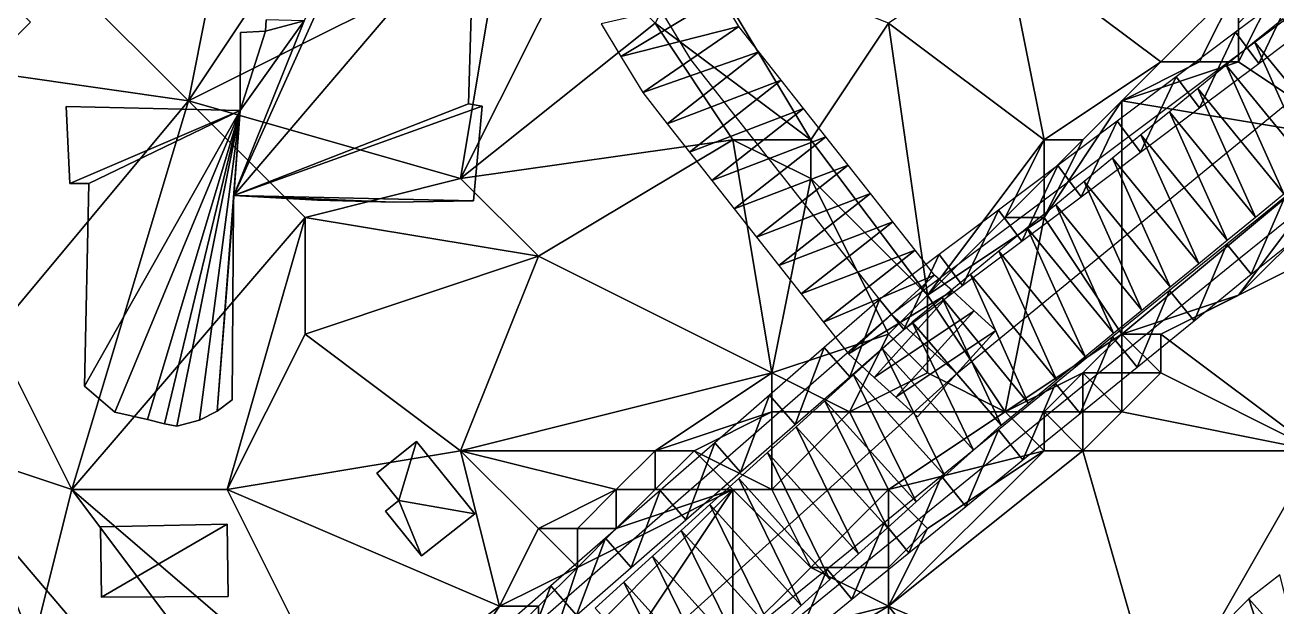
# Model space of a CAD drawing. Header units: metres. Extents: x -1103 to 901, y -902 to 905.
# Drawn here: x -6.4 to 58, y 412 to 441.9 of the extents above; entities that cross this region are included whole.
import ezdxf

# ---------------------------------------------------------------- set-up
doc = ezdxf.new("R2010")
doc.units = ezdxf.units.M
for name, color, linetype in [('OSM_BUILDING_FOOTPRINTS', 7, 'CONTINUOUS'), ('OSM_BUILDING_ROOFS', 1, 'CONTINUOUS'), ('OSM_BUILDING_WALLS', 8, 'CONTINUOUS'), ('OSM_ROAD_AXES', 2, 'CONTINUOUS'), ('OSM_ROAD_SURFACE', 9, 'CONTINUOUS'), ('OSM_TERRAIN', 3, 'CONTINUOUS'), ('OSM_WATER_SURFACE', 5, 'CONTINUOUS'), ('OSM_WATERWAYS', 5, 'CONTINUOUS')]:
    doc.layers.add(name, color=color, linetype=linetype)

msp = doc.modelspace()

# ---------------------------------------------------------------- linework, layer by layer
at = {"layer": 'OSM_BUILDING_FOOTPRINTS'}
msp.add_polyline3d([(16.691, 447.635, 10.007), (16.404, 437.848, 10.007), (17.111, 437.726, 10.007), (16.658, 432.86, 10.007), (12.546, 432.794, 10.007), (8.633, 432.893, 10.007), (4.333, 433.136, 10.007), (4.322, 432.727, 10.007), (4.256, 422.619, 10.007), (3.482, 422.044, 10.007), (2.576, 421.569, 10.007), (1.404, 421.27, 10.007), (0.763, 421.381, 10.007), (-0.099, 421.613, 10.007), (-1.78, 421.989, 10.007), (-3.349, 423.316, 10.007), (-3.128, 433.745, 10.007), (-4.09, 433.745, 10.007), (-4.289, 437.704, 10.007), (4.654, 437.494, 10.007), (4.687, 441.519, 10.007), (5.958, 441.575, 10.007), (6.002, 442.172, 10.007)], dxfattribs=at)
for points in [[(-33.858, 432.794, 9.679), (-27.115, 438.467, 9.679), (2.133, 404.107, 9.679), (-4.598, 398.455, 9.679), (-33.858, 432.794, 9.679)], [(11.684, 418.848, 9.817), (13.729, 420.474, 9.817), (16.724, 416.758, 9.817), (13.994, 414.591, 9.817), (12.137, 416.891, 9.817), (12.822, 417.444, 9.817), (11.684, 418.848, 9.817)], [(-2.52, 416.084, 10.439), (4.001, 416.227, 10.439), (4.046, 412.5, 10.439), (-2.476, 412.467, 10.439), (-2.52, 416.084, 10.439)]]:
    msp.add_polyline3d(points, close=True, dxfattribs=at)
at = {"layer": 'OSM_BUILDING_ROOFS'}
for points in [[(4.333, 433.136, 24.807), (16.691, 447.635, 24.807), (12.623, 451.494, 24.807)], [(4.333, 433.136, 24.807), (12.623, 451.494, 24.807), (7.959, 442.105, 24.807)], [(4.333, 433.136, 24.807), (16.404, 437.848, 24.807), (16.691, 447.635, 24.807)], [(4.333, 433.136, 24.807), (7.959, 442.105, 24.807), (4.654, 437.494, 24.807)], [(7.959, 442.105, 24.807), (5.958, 441.575, 24.807), (4.654, 437.494, 24.807)], [(7.959, 442.105, 24.807), (6.002, 442.172, 24.807), (5.958, 441.575, 24.807)], [(5.958, 441.575, 24.807), (4.687, 441.519, 24.807), (4.654, 437.494, 24.807)], [(-27.115, 438.467, 19.679), (-33.858, 432.794, 19.679), (-4.598, 398.455, 19.679)], [(-27.115, 438.467, 19.679), (-4.598, 398.455, 19.679), (2.133, 404.107, 19.679)], [(4.333, 433.136, 24.807), (17.111, 437.726, 24.807), (16.404, 437.848, 24.807)], [(4.654, 437.494, 24.807), (-4.289, 437.704, 24.807), (-4.09, 433.745, 24.807)], [(4.654, 437.494, 24.807), (-4.09, 433.745, 24.807), (-3.128, 433.745, 24.807)], [(4.654, 437.494, 24.807), (-3.128, 433.745, 24.807), (-3.349, 423.316, 24.807)], [(4.654, 437.494, 24.807), (-3.349, 423.316, 24.807), (-1.78, 421.989, 24.807)], [(4.654, 437.494, 24.807), (-1.78, 421.989, 24.807), (-0.099, 421.613, 24.807)], [(4.654, 437.494, 24.807), (-0.099, 421.613, 24.807), (0.763, 421.381, 24.807)], [(4.654, 437.494, 24.807), (0.763, 421.381, 24.807), (1.404, 421.27, 24.807)], [(4.654, 437.494, 24.807), (1.404, 421.27, 24.807), (2.576, 421.569, 24.807)], [(4.654, 437.494, 24.807), (2.576, 421.569, 24.807), (3.482, 422.044, 24.807)], [(4.654, 437.494, 24.807), (3.482, 422.044, 24.807), (4.333, 433.136, 24.807)], [(4.333, 433.136, 24.807), (16.658, 432.86, 24.807), (17.111, 437.726, 24.807)], [(3.482, 422.044, 24.807), (4.322, 432.727, 24.807), (4.333, 433.136, 24.807)], [(3.482, 422.044, 24.807), (4.256, 422.619, 24.807), (4.322, 432.727, 24.807)], [(4.333, 433.136, 24.807), (8.633, 432.893, 24.807), (12.546, 432.794, 24.807)], [(4.333, 433.136, 24.807), (12.546, 432.794, 24.807), (16.658, 432.86, 24.807)], [(13.729, 420.474, 15.017), (11.684, 418.848, 15.017), (12.822, 417.444, 15.017)], [(12.822, 417.444, 15.017), (16.724, 416.758, 15.017), (13.729, 420.474, 15.017)], [(12.822, 417.444, 15.017), (12.137, 416.891, 15.017), (13.994, 414.591, 15.017)], [(12.822, 417.444, 15.017), (13.994, 414.591, 15.017), (16.724, 416.758, 15.017)], [(4.001, 416.227, 20.439), (-2.52, 416.084, 20.439), (-2.476, 412.467, 20.439)], [(4.001, 416.227, 20.439), (-2.476, 412.467, 20.439), (4.046, 412.5, 20.439)]]:
    msp.add_3dface(points, dxfattribs=at)
at = {"layer": 'OSM_BUILDING_WALLS'}
for points in [[(16.404, 437.848, 10.007), (16.691, 447.635, 10.007), (16.691, 447.635, 24.807)], [(16.404, 437.848, 10.007), (16.691, 447.635, 24.807), (16.404, 437.848, 24.807)], [(6.002, 442.172, 10.007), (5.958, 441.575, 10.007), (5.958, 441.575, 24.807)], [(6.002, 442.172, 10.007), (5.958, 441.575, 24.807), (6.002, 442.172, 24.807)], [(4.687, 441.519, 10.007), (4.654, 437.494, 10.007), (4.654, 437.494, 24.807)], [(4.687, 441.519, 10.007), (4.654, 437.494, 24.807), (4.687, 441.519, 24.807)], [(5.958, 441.575, 10.007), (4.687, 441.519, 10.007), (4.687, 441.519, 24.807)], [(5.958, 441.575, 10.007), (4.687, 441.519, 24.807), (5.958, 441.575, 24.807)], [(2.133, 404.107, 9.679), (-27.115, 438.467, 9.679), (-27.115, 438.467, 19.679)], [(2.133, 404.107, 9.679), (-27.115, 438.467, 19.679), (2.133, 404.107, 19.679)], [(17.111, 437.726, 10.007), (16.404, 437.848, 10.007), (16.404, 437.848, 24.807)], [(17.111, 437.726, 10.007), (16.404, 437.848, 24.807), (17.111, 437.726, 24.807)], [(4.654, 437.494, 10.007), (-4.289, 437.704, 10.007), (-4.289, 437.704, 24.807)], [(4.654, 437.494, 10.007), (-4.289, 437.704, 24.807), (4.654, 437.494, 24.807)], [(-4.289, 437.704, 10.007), (-4.09, 433.745, 10.007), (-4.09, 433.745, 24.807)], [(-4.289, 437.704, 10.007), (-4.09, 433.745, 24.807), (-4.289, 437.704, 24.807)], [(16.658, 432.86, 10.007), (17.111, 437.726, 10.007), (17.111, 437.726, 24.807)], [(16.658, 432.86, 10.007), (17.111, 437.726, 24.807), (16.658, 432.86, 24.807)], [(-4.09, 433.745, 10.007), (-3.128, 433.745, 10.007), (-3.128, 433.745, 24.807)], [(-4.09, 433.745, 10.007), (-3.128, 433.745, 24.807), (-4.09, 433.745, 24.807)], [(-3.128, 433.745, 10.007), (-3.349, 423.316, 10.007), (-3.349, 423.316, 24.807)], [(-3.128, 433.745, 10.007), (-3.349, 423.316, 24.807), (-3.128, 433.745, 24.807)], [(-33.858, 432.794, 9.679), (-4.598, 398.455, 9.679), (-4.598, 398.455, 19.679)], [(-33.858, 432.794, 9.679), (-4.598, 398.455, 19.679), (-33.858, 432.794, 19.679)], [(4.256, 422.619, 10.007), (4.322, 432.727, 10.007), (4.322, 432.727, 24.807)], [(4.256, 422.619, 10.007), (4.322, 432.727, 24.807), (4.256, 422.619, 24.807)], [(4.322, 432.727, 10.007), (4.333, 433.136, 10.007), (4.333, 433.136, 24.807)], [(4.322, 432.727, 10.007), (4.333, 433.136, 24.807), (4.322, 432.727, 24.807)], [(4.333, 433.136, 10.007), (8.633, 432.893, 10.007), (8.633, 432.893, 24.807)], [(4.333, 433.136, 10.007), (8.633, 432.893, 24.807), (4.333, 433.136, 24.807)], [(8.633, 432.893, 10.007), (12.546, 432.794, 10.007), (12.546, 432.794, 24.807)], [(8.633, 432.893, 10.007), (12.546, 432.794, 24.807), (8.633, 432.893, 24.807)], [(12.546, 432.794, 10.007), (16.658, 432.86, 10.007), (16.658, 432.86, 24.807)], [(12.546, 432.794, 10.007), (16.658, 432.86, 24.807), (12.546, 432.794, 24.807)], [(-3.349, 423.316, 10.007), (-1.78, 421.989, 10.007), (-1.78, 421.989, 24.807)], [(-3.349, 423.316, 10.007), (-1.78, 421.989, 24.807), (-3.349, 423.316, 24.807)], [(3.482, 422.044, 10.007), (4.256, 422.619, 10.007), (4.256, 422.619, 24.807)], [(3.482, 422.044, 10.007), (4.256, 422.619, 24.807), (3.482, 422.044, 24.807)], [(-1.78, 421.989, 10.007), (-0.099, 421.613, 10.007), (-0.099, 421.613, 24.807)], [(-1.78, 421.989, 10.007), (-0.099, 421.613, 24.807), (-1.78, 421.989, 24.807)], [(2.576, 421.569, 10.007), (3.482, 422.044, 10.007), (3.482, 422.044, 24.807)], [(2.576, 421.569, 10.007), (3.482, 422.044, 24.807), (2.576, 421.569, 24.807)], [(-0.099, 421.613, 10.007), (0.763, 421.381, 10.007), (0.763, 421.381, 24.807)], [(-0.099, 421.613, 10.007), (0.763, 421.381, 24.807), (-0.099, 421.613, 24.807)], [(0.763, 421.381, 10.007), (1.404, 421.27, 10.007), (1.404, 421.27, 24.807)], [(0.763, 421.381, 10.007), (1.404, 421.27, 24.807), (0.763, 421.381, 24.807)], [(1.404, 421.27, 10.007), (2.576, 421.569, 10.007), (2.576, 421.569, 24.807)], [(1.404, 421.27, 10.007), (2.576, 421.569, 24.807), (1.404, 421.27, 24.807)], [(13.729, 420.474, 9.817), (11.684, 418.848, 9.817), (11.684, 418.848, 15.017)], [(13.729, 420.474, 9.817), (11.684, 418.848, 15.017), (13.729, 420.474, 15.017)], [(16.724, 416.758, 9.817), (13.729, 420.474, 9.817), (13.729, 420.474, 15.017)], [(16.724, 416.758, 9.817), (13.729, 420.474, 15.017), (16.724, 416.758, 15.017)], [(11.684, 418.848, 9.817), (12.822, 417.444, 9.817), (12.822, 417.444, 15.017)], [(11.684, 418.848, 9.817), (12.822, 417.444, 15.017), (11.684, 418.848, 15.017)], [(12.822, 417.444, 9.817), (12.137, 416.891, 9.817), (12.137, 416.891, 15.017)], [(12.822, 417.444, 9.817), (12.137, 416.891, 15.017), (12.822, 417.444, 15.017)], [(12.137, 416.891, 9.817), (13.994, 414.591, 9.817), (13.994, 414.591, 15.017)], [(12.137, 416.891, 9.817), (13.994, 414.591, 15.017), (12.137, 416.891, 15.017)], [(13.994, 414.591, 9.817), (16.724, 416.758, 9.817), (16.724, 416.758, 15.017)], [(13.994, 414.591, 9.817), (16.724, 416.758, 15.017), (13.994, 414.591, 15.017)], [(4.001, 416.227, 10.439), (-2.52, 416.084, 10.439), (-2.52, 416.084, 20.439)], [(4.001, 416.227, 10.439), (-2.52, 416.084, 20.439), (4.001, 416.227, 20.439)], [(-2.52, 416.084, 10.439), (-2.476, 412.467, 10.439), (-2.476, 412.467, 20.439)], [(-2.52, 416.084, 10.439), (-2.476, 412.467, 20.439), (-2.52, 416.084, 20.439)], [(4.046, 412.5, 10.439), (4.001, 416.227, 10.439), (4.001, 416.227, 20.439)], [(4.046, 412.5, 10.439), (4.001, 416.227, 20.439), (4.046, 412.5, 20.439)], [(-2.476, 412.467, 10.439), (4.046, 412.5, 10.439), (4.046, 412.5, 20.439)], [(-2.476, 412.467, 10.439), (4.046, 412.5, 20.439), (-2.476, 412.467, 20.439)]]:
    msp.add_3dface(points, dxfattribs=at)
at = {"layer": 'OSM_ROAD_AXES'}
for points in [[(-77.255, 318.222, 13.765), (-17.587, 370.653, 14.891), (41.507, 423.969, 9.215), (64.886, 443.101, 7.999), (86.894, 462.421, 8.395), (179.625, 541.713, 13.917)], [(41.507, 423.969, 9.215), (38.158, 427.01, 8.948), (27.833, 440.126, 10.636), (24.761, 445.213, 11.312), (19.831, 450.986, 12.312), (10.49, 462.553, 14.701), (-4.046, 477.914, 16.96)]]:
    msp.add_polyline3d(points, dxfattribs=at)
at = {"layer": 'OSM_ROAD_SURFACE'}
for points in [[(-10.372, 446.276, 12.776), (-7.523, 440.636, 12.411), (-6.122, 442.042, 12.632)], [(29.377, 443.373, 11.129), (23.217, 441.966, 11.343), (24.241, 440.27, 11.147)], [(30.304, 441.827, 10.921), (29.377, 443.373, 11.129), (24.241, 440.27, 11.147)], [(30.304, 441.827, 10.921), (24.241, 440.27, 11.147), (25.363, 438.424, 10.918)], [(31.338, 440.524, 10.74), (30.304, 441.827, 10.921), (25.363, 438.424, 10.918)], [(61.258, 435.609, 8.565), (58.286, 442.222, 8.615), (56.825, 441.026, 8.629)], [(59.797, 434.413, 8.578), (56.825, 441.026, 8.629), (55.363, 439.83, 8.627)], [(59.797, 434.413, 8.578), (61.258, 435.609, 8.565), (56.825, 441.026, 8.629)], [(31.338, 440.524, 10.74), (25.363, 438.424, 10.918), (26.623, 436.813, 10.676)], [(32.485, 439.067, 10.51), (31.338, 440.524, 10.74), (26.623, 436.813, 10.676)], [(58.335, 433.217, 8.59), (55.363, 439.83, 8.627), (53.902, 438.635, 8.657)], [(58.335, 433.217, 8.59), (59.797, 434.413, 8.578), (55.363, 439.83, 8.627)], [(32.485, 439.067, 10.51), (26.623, 436.813, 10.676), (27.77, 435.356, 10.435)], [(33.632, 437.609, 10.281), (32.485, 439.067, 10.51), (27.77, 435.356, 10.435)], [(56.874, 432.022, 8.603), (53.902, 438.635, 8.657), (52.441, 437.439, 8.67)], [(56.874, 432.022, 8.603), (58.335, 433.217, 8.59), (53.902, 438.635, 8.657)], [(33.632, 437.609, 10.281), (27.77, 435.356, 10.435), (28.918, 433.898, 10.226)], [(34.779, 436.152, 10.058), (33.632, 437.609, 10.281), (28.918, 433.898, 10.226)], [(55.413, 430.826, 8.615), (52.441, 437.439, 8.67), (50.98, 436.243, 8.682)], [(55.413, 430.826, 8.615), (56.874, 432.022, 8.603), (52.441, 437.439, 8.67)], [(34.779, 436.152, 10.058), (28.918, 433.898, 10.226), (30.065, 432.441, 10.075)], [(35.926, 434.695, 9.85), (34.779, 436.152, 10.058), (30.065, 432.441, 10.075)], [(53.952, 429.63, 8.628), (50.98, 436.243, 8.682), (49.519, 435.047, 8.698)], [(53.952, 429.63, 8.628), (55.413, 430.826, 8.615), (50.98, 436.243, 8.682)], [(35.926, 434.695, 9.85), (30.065, 432.441, 10.075), (31.212, 430.984, 9.919)], [(37.074, 433.237, 9.641), (35.926, 434.695, 9.85), (31.212, 430.984, 9.919)], [(52.491, 428.434, 8.64), (49.519, 435.047, 8.698), (48.058, 433.852, 8.722)], [(52.491, 428.434, 8.64), (53.952, 429.63, 8.628), (49.519, 435.047, 8.698)], [(51.03, 427.239, 8.653), (48.058, 433.852, 8.722), (46.596, 432.656, 8.745)], [(51.03, 427.239, 8.653), (52.491, 428.434, 8.64), (48.058, 433.852, 8.722)], [(37.074, 433.237, 9.641), (31.212, 430.984, 9.919), (32.359, 429.526, 9.756)], [(38.221, 431.78, 9.433), (37.074, 433.237, 9.641), (32.359, 429.526, 9.756)], [(49.568, 426.043, 8.687), (46.596, 432.656, 8.745), (45.135, 431.46, 8.785)], [(49.568, 426.043, 8.687), (51.03, 427.239, 8.653), (46.596, 432.656, 8.745)], [(38.221, 431.78, 9.433), (32.359, 429.526, 9.756), (33.506, 428.069, 9.583)], [(39.368, 430.323, 9.225), (38.221, 431.78, 9.433), (33.506, 428.069, 9.583)], [(48.107, 424.847, 8.81), (45.135, 431.46, 8.785), (43.674, 430.264, 8.867)], [(48.107, 424.847, 8.81), (49.568, 426.043, 8.687), (45.135, 431.46, 8.785)], [(39.368, 430.323, 9.225), (33.506, 428.069, 9.583), (34.653, 426.612, 9.4)], [(40.37, 429.036, 9.071), (39.368, 430.323, 9.225), (34.653, 426.612, 9.4)], [(46.646, 423.651, 8.904), (43.674, 430.264, 8.867), (42.213, 429.069, 8.942)], [(46.646, 423.651, 8.904), (48.107, 424.847, 8.81), (43.674, 430.264, 8.867)], [(40.37, 429.036, 9.071), (34.653, 426.612, 9.4), (35.946, 424.983, 9.266)], [(41.291, 428.217, 8.993), (40.37, 429.036, 9.071), (35.946, 424.983, 9.266)], [(45.185, 422.456, 8.976), (42.213, 429.069, 8.942), (40.752, 427.873, 9.017)], [(45.185, 422.456, 8.976), (46.646, 423.651, 8.904), (42.213, 429.069, 8.942)], [(41.291, 428.217, 8.993), (35.946, 424.983, 9.266), (37.257, 423.775, 9.454)], [(42.407, 427.203, 9.002), (41.291, 428.217, 8.993), (37.257, 423.775, 9.454)], [(43.79, 421.316, 9.108), (40.752, 427.873, 9.017), (39.224, 426.622, 9.055)], [(43.79, 421.316, 9.108), (45.185, 422.456, 8.976), (40.752, 427.873, 9.017)], [(42.407, 427.203, 9.002), (37.257, 423.775, 9.454), (38.374, 422.761, 9.632)], [(43.524, 426.19, 9.011), (42.407, 427.203, 9.002), (38.374, 422.761, 9.632)], [(42.374, 420.037, 9.239), (39.224, 426.622, 9.055), (37.685, 425.234, 9.107)], [(43.524, 426.19, 9.011), (38.374, 422.761, 9.632), (39.49, 421.748, 9.559)], [(42.374, 420.037, 9.239), (43.79, 421.316, 9.108), (39.224, 426.622, 9.055)], [(40.897, 418.704, 9.376), (37.685, 425.234, 9.107), (36.208, 423.901, 9.465)], [(40.897, 418.704, 9.376), (42.374, 420.037, 9.239), (37.685, 425.234, 9.107)], [(39.42, 417.371, 9.507), (36.208, 423.901, 9.465), (34.73, 422.569, 9.809)], [(39.42, 417.371, 9.507), (40.897, 418.704, 9.376), (36.208, 423.901, 9.465)], [(37.942, 416.038, 9.681), (34.73, 422.569, 9.809), (33.253, 421.236, 9.81)], [(37.942, 416.038, 9.681), (39.42, 417.371, 9.507), (34.73, 422.569, 9.809)], [(36.465, 414.705, 9.938), (33.253, 421.236, 9.81), (31.776, 419.903, 10.035)], [(36.465, 414.705, 9.938), (37.942, 416.038, 9.681), (33.253, 421.236, 9.81)], [(34.988, 413.373, 10.384), (31.776, 419.903, 10.035), (30.298, 418.57, 10.324)], [(34.988, 413.373, 10.384), (36.465, 414.705, 9.938), (31.776, 419.903, 10.035)], [(33.51, 412.04, 10.631), (30.298, 418.57, 10.324), (28.821, 417.237, 10.448)], [(33.51, 412.04, 10.631), (34.988, 413.373, 10.384), (30.298, 418.57, 10.324)], [(32.033, 410.707, 10.877), (28.821, 417.237, 10.448), (27.344, 415.904, 10.656)], [(32.033, 410.707, 10.877), (33.51, 412.04, 10.631), (28.821, 417.237, 10.448)], [(30.556, 409.374, 11.027), (27.344, 415.904, 10.656), (25.866, 414.571, 10.864)], [(30.556, 409.374, 11.027), (32.033, 410.707, 10.877), (27.344, 415.904, 10.656)], [(29.078, 408.041, 11.151), (25.866, 414.571, 10.864), (24.389, 413.238, 11.071)], [(29.078, 408.041, 11.151), (30.556, 409.374, 11.027), (25.866, 414.571, 10.864)], [(58.123, 413.618, 8.894), (56.527, 412.392, 9.009), (59.184, 409.402, 9.168)], [(27.601, 406.708, 11.323), (24.389, 413.238, 11.071), (22.912, 411.906, 11.279)], [(27.601, 406.708, 11.323), (29.078, 408.041, 11.151), (24.389, 413.238, 11.071)], [(56.527, 412.392, 9.009), (55.057, 410.894, 9.142), (57.918, 408.098, 9.283)], [(56.527, 412.392, 9.009), (57.918, 408.098, 9.283), (59.184, 409.402, 9.168)]]:
    msp.add_3dface(points, dxfattribs=at)
at = {"layer": 'OSM_TERRAIN'}
for points in [[(2, 438, 12.184), (10, 450, 12.23), (4, 448, 13.248)], [(2, 438, 12.184), (18, 446, 12.208), (10, 450, 12.23)], [(-12, 440, 12.186), (-4, 444, 12.893), (-8, 448, 13.04)], [(-4, 444, 12.893), (2, 438, 12.184), (4, 448, 13.248)], [(16, 434, 12.148), (18, 446, 12.208), (2, 438, 12.184)], [(16, 434, 12.148), (26, 442, 10.884), (22, 446, 11.575)], [(16, 434, 12.148), (22, 446, 11.575), (18, 446, 12.208)], [(26, 442, 10.884), (34, 436, 10.089), (28, 446, 11.433)], [(34, 436, 10.089), (38, 442, 9.948), (28, 446, 11.433)], [(38, 442, 9.948), (46, 436, 9.115), (44, 446, 9.82)], [(46, 436, 9.115), (52, 440, 8.912), (44, 446, 9.82)], [(44, 446, 9.82), (52, 440, 8.912), (56, 444, 8.992)], [(-12, 440, 12.186), (2, 438, 12.184), (-4, 444, 12.893)], [(52, 440, 8.912), (54, 440, 8.347), (56, 444, 8.992)], [(54, 440, 8.347), (56, 440, 8.587), (56, 444, 8.992)], [(56, 440, 8.587), (56, 442, 8.399), (56, 444, 8.992)], [(56, 440, 8.587), (58, 444, 8.572), (56, 442, 8.399)], [(56, 440, 8.587), (62, 436, 8.508), (58, 444, 8.572)], [(30, 436, 10.089), (26, 442, 10.884), (16, 434, 12.148)], [(30, 436, 10.089), (34, 436, 10.089), (26, 442, 10.884)], [(34, 436, 10.089), (40, 428, 8.98), (38, 442, 9.948)], [(40, 428, 8.98), (46, 436, 9.115), (38, 442, 9.948)], [(-8, 426, 11.651), (2, 438, 12.184), (-12, 440, 12.186)], [(48, 436, 8.418), (52, 440, 8.912), (46, 436, 9.115)], [(48, 436, 8.418), (50, 438, 8.649), (52, 440, 8.912)], [(50, 438, 8.649), (54, 440, 8.347), (52, 440, 8.912)], [(50, 438, 8.649), (56, 440, 8.587), (54, 440, 8.347)], [(50, 438, 8.649), (62, 436, 8.508), (56, 440, 8.587)], [(-8, 426, 11.651), (-4, 418, 12.394), (2, 438, 12.184)], [(-4, 418, 12.394), (8, 432, 12.092), (2, 438, 12.184)], [(8, 432, 12.092), (16, 434, 12.148), (2, 438, 12.184)], [(46, 432, 8.704), (50, 426, 8.611), (50, 438, 8.649)], [(46, 432, 8.704), (50, 438, 8.649), (48, 436, 8.418)], [(50, 426, 8.611), (62, 436, 8.508), (50, 438, 8.649)], [(20, 430, 11.107), (30, 436, 10.089), (16, 434, 12.148)], [(20, 430, 11.107), (32, 424, 9.674), (30, 436, 10.089)], [(32, 424, 9.674), (34, 434, 9.564), (30, 436, 10.089)], [(34, 434, 9.564), (34, 436, 10.089), (30, 436, 10.089)], [(34, 434, 9.564), (40, 428, 8.98), (34, 436, 10.089)], [(40, 428, 8.98), (44, 432, 8.487), (46, 436, 9.115)], [(44, 432, 8.487), (46, 434, 8.356), (46, 436, 9.115)], [(46, 434, 8.356), (46, 432, 8.704), (48, 436, 8.418)], [(46, 434, 8.356), (48, 436, 8.418), (46, 436, 9.115)], [(50, 426, 8.611), (56, 428, 7.913), (62, 436, 8.508)], [(56, 428, 7.913), (60, 432, 7.764), (62, 436, 8.508)], [(20, 430, 11.107), (16, 434, 12.148), (8, 432, 12.092)], [(32, 424, 9.674), (38, 426, 8.877), (34, 434, 9.564)], [(38, 426, 8.877), (40, 428, 8.98), (34, 434, 9.564)], [(44, 432, 8.487), (46, 432, 8.704), (46, 434, 8.356)], [(4, 418, 12.409), (8, 432, 12.092), (-4, 418, 12.394)], [(8, 432, 12.092), (4, 418, 12.409), (8, 426, 11.749)], [(8, 426, 11.749), (20, 430, 11.107), (8, 432, 12.092)], [(44, 422, 9.094), (46, 432, 8.704), (40, 428, 8.98)], [(40, 428, 8.98), (46, 432, 8.704), (44, 432, 8.487)], [(44, 422, 9.094), (50, 426, 8.611), (46, 432, 8.704)], [(56, 428, 7.913), (60, 430, 8.159), (60, 432, 7.764)], [(16, 420, 11.749), (20, 430, 11.107), (8, 426, 11.749)], [(16, 420, 11.749), (32, 424, 9.674), (20, 430, 11.107)], [(60, 420, 8.363), (60, 430, 8.159), (52, 426, 8.112)], [(52, 426, 8.112), (60, 430, 8.159), (56, 428, 7.913)], [(38, 426, 8.877), (40, 424, 9.413), (40, 428, 8.98)], [(40, 424, 9.413), (44, 422, 9.094), (40, 428, 8.98)], [(52, 426, 8.112), (56, 428, 7.913), (50, 426, 8.611)], [(-10, 420, 11.91), (-4, 418, 12.394), (-8, 426, 11.651)], [(4, 418, 12.409), (16, 420, 11.749), (8, 426, 11.749)], [(36, 422, 9.809), (38, 426, 8.877), (32, 424, 9.674)], [(36, 422, 9.809), (40, 424, 9.413), (38, 426, 8.877)], [(48, 424, 8.612), (50, 426, 8.611), (44, 422, 9.094)], [(48, 424, 8.612), (50, 424, 8.111), (50, 426, 8.611)], [(50, 424, 8.111), (52, 424, 8.462), (50, 426, 8.611)], [(52, 424, 8.462), (52, 426, 8.112), (50, 426, 8.611)], [(52, 424, 8.462), (60, 420, 8.363), (52, 426, 8.112)], [(16, 420, 11.749), (26, 420, 10.725), (32, 424, 9.674)], [(26, 420, 10.725), (32, 422, 9.458), (32, 424, 9.674)], [(32, 422, 9.458), (36, 422, 9.809), (32, 424, 9.674)], [(36, 422, 9.809), (44, 422, 9.094), (40, 424, 9.413)], [(46, 422, 8.665), (48, 424, 8.612), (44, 422, 9.094)], [(46, 422, 8.665), (48, 422, 8.169), (48, 424, 8.612)], [(48, 422, 8.169), (50, 422, 8.672), (48, 424, 8.612)], [(50, 422, 8.672), (50, 424, 8.111), (48, 424, 8.612)], [(60, 420, 8.363), (52, 424, 8.462), (50, 422, 8.672)], [(50, 422, 8.672), (52, 424, 8.462), (50, 424, 8.111)], [(28, 420, 9.947), (32, 422, 9.458), (26, 420, 10.725)], [(28, 420, 9.947), (32, 418, 10.465), (32, 422, 9.458)], [(32, 418, 10.465), (38, 418, 9.809), (36, 422, 9.809)], [(32, 418, 10.465), (36, 422, 9.809), (32, 422, 9.458)], [(38, 418, 9.809), (44, 422, 9.094), (36, 422, 9.809)], [(38, 418, 9.809), (46, 420, 8.481), (44, 422, 9.094)], [(46, 420, 8.481), (46, 422, 8.665), (44, 422, 9.094)], [(46, 420, 8.481), (48, 420, 8.884), (46, 422, 8.665)], [(48, 420, 8.884), (48, 422, 8.169), (46, 422, 8.665)], [(60, 420, 8.363), (50, 422, 8.672), (48, 420, 8.884)], [(48, 420, 8.884), (50, 422, 8.672), (48, 422, 8.169)], [(-22, 416, 11.905), (-6, 410, 11.88), (-10, 420, 11.91)], [(-6, 410, 11.88), (-4, 418, 12.394), (-10, 420, 11.91)], [(18, 412, 11.804), (16, 420, 11.749), (4, 418, 12.409)], [(18, 412, 11.804), (20, 416, 11.561), (16, 420, 11.749)], [(20, 416, 11.561), (24, 418, 11.04), (16, 420, 11.749)], [(24, 418, 11.04), (26, 420, 10.725), (16, 420, 11.749)], [(24, 418, 11.04), (26, 418, 10.108), (26, 420, 10.725)], [(26, 418, 10.108), (28, 420, 9.947), (26, 420, 10.725)], [(26, 418, 10.108), (30, 418, 10.309), (28, 420, 9.947)], [(30, 418, 10.309), (32, 418, 10.465), (28, 420, 9.947)], [(52, 406, 9.49), (48, 420, 8.884), (38, 412, 9.924)], [(38, 412, 9.924), (46, 420, 8.481), (40, 416, 9.181)], [(38, 412, 9.924), (48, 420, 8.884), (46, 420, 8.481)], [(40, 416, 9.181), (46, 420, 8.481), (38, 418, 9.809)], [(48, 420, 8.884), (52, 406, 9.49), (60, 420, 8.363)], [(74, 410, 8.799), (60, 420, 8.363), (52, 406, 9.49)], [(-6, 410, 11.88), (2, 410, 12.643), (-4, 418, 12.394)], [(2, 410, 12.643), (10, 406, 12.625), (-4, 418, 12.394)], [(10, 406, 12.625), (4, 418, 12.409), (-4, 418, 12.394)], [(10, 406, 12.625), (18, 412, 11.804), (4, 418, 12.409)], [(22, 406, 12.151), (30, 418, 10.309), (20, 408, 11.965)], [(20, 408, 11.965), (30, 418, 10.309), (22, 414, 10.613)], [(20, 416, 11.561), (22, 416, 11.348), (24, 418, 11.04)], [(22, 406, 12.151), (30, 410, 11.141), (30, 418, 10.309)], [(22, 414, 10.613), (30, 418, 10.309), (24, 416, 10.285)], [(22, 416, 11.348), (24, 416, 10.285), (24, 418, 11.04)], [(24, 416, 10.285), (26, 418, 10.108), (24, 418, 11.04)], [(24, 416, 10.285), (30, 418, 10.309), (26, 418, 10.108)], [(30, 410, 11.141), (34, 414, 10.465), (30, 418, 10.309)], [(34, 414, 10.465), (32, 418, 10.465), (30, 418, 10.309)], [(34, 414, 10.465), (38, 418, 9.809), (32, 418, 10.465)], [(34, 414, 10.465), (38, 414, 9.416), (38, 418, 9.809)], [(38, 414, 9.416), (40, 416, 9.181), (38, 418, 9.809)], [(-10, 404, 12.066), (-6, 410, 11.88), (-22, 416, 11.905)], [(18, 412, 11.804), (22, 414, 10.613), (20, 416, 11.561)], [(22, 414, 10.613), (22, 416, 11.348), (20, 416, 11.561)], [(22, 414, 10.613), (24, 416, 10.285), (22, 416, 11.348)], [(38, 414, 9.416), (38, 412, 9.924), (40, 416, 9.181)], [(20, 412, 10.942), (22, 414, 10.613), (18, 412, 11.804)], [(20, 412, 10.942), (20, 408, 11.965), (22, 414, 10.613)], [(30, 410, 11.141), (38, 412, 9.924), (34, 414, 10.465)], [(38, 412, 9.924), (38, 414, 9.416), (34, 414, 10.465)], [(10, 406, 12.625), (14, 406, 11.854), (18, 412, 11.804)], [(14, 406, 11.854), (20, 408, 11.965), (20, 412, 10.942)], [(14, 406, 11.854), (20, 412, 10.942), (18, 412, 11.804)], [(38, 388, 12.052), (38, 412, 9.924), (28, 406, 11.081)], [(28, 406, 11.081), (38, 412, 9.924), (30, 410, 11.141)], [(38, 388, 12.052), (46, 402, 10.482), (38, 412, 9.924)], [(46, 402, 10.482), (52, 406, 9.49), (38, 412, 9.924)]]:
    msp.add_3dface(points, dxfattribs=at)
at = {"layer": 'OSM_WATER_SURFACE'}
for points in [[(58.897, 443.809, 8.624), (55.848, 441.523, 8.773), (57.048, 439.923, 8.642)], [(58.897, 443.809, 8.624), (57.048, 439.923, 8.642), (60.096, 442.208, 8.624)], [(55.848, 441.523, 8.773), (52.8, 439.238, 8.669), (54, 437.637, 8.669)], [(55.848, 441.523, 8.773), (54, 437.637, 8.669), (57.048, 439.923, 8.642)], [(52.8, 439.238, 8.669), (49.751, 436.952, 8.707), (50.951, 435.352, 8.707)], [(52.8, 439.238, 8.669), (50.951, 435.352, 8.707), (54, 437.637, 8.669)], [(49.751, 436.952, 8.707), (46.703, 434.666, 8.771), (47.903, 433.066, 8.771)], [(49.751, 436.952, 8.707), (47.903, 433.066, 8.771), (50.951, 435.352, 8.707)], [(46.703, 434.666, 8.771), (43.655, 432.381, 8.897), (44.854, 430.781, 8.869)], [(46.703, 434.666, 8.771), (44.854, 430.781, 8.869), (47.903, 433.066, 8.771)], [(58.387, 433.044, 8.589), (55.391, 430.629, 8.615), (56.65, 429.075, 8.221)], [(58.387, 433.044, 8.589), (56.65, 429.075, 8.221), (59.642, 431.487, 8.155)], [(43.655, 432.381, 8.897), (40.606, 430.095, 9.122), (41.806, 428.495, 9.021)], [(43.655, 432.381, 8.897), (41.806, 428.495, 9.021), (44.854, 430.781, 8.869)], [(40.606, 430.095, 9.122), (37.529, 427.787, 9.228), (38.786, 426.232, 9.228)], [(40.606, 430.095, 9.122), (38.786, 426.232, 9.228), (41.806, 428.495, 9.021)], [(55.391, 430.629, 8.615), (52.455, 428.24, 8.64), (53.718, 426.689, 8.323)], [(55.391, 430.629, 8.615), (53.718, 426.689, 8.323), (56.65, 429.075, 8.221)], [(52.455, 428.24, 8.64), (49.521, 425.852, 8.695), (50.783, 424.301, 8.47)], [(52.455, 428.24, 8.64), (50.783, 424.301, 8.47), (53.718, 426.689, 8.323)], [(37.529, 427.787, 9.228), (34.69, 425.313, 9.491), (36.005, 423.805, 9.498)], [(37.529, 427.787, 9.228), (36.005, 423.805, 9.498), (38.786, 426.232, 9.228)], [(49.521, 425.852, 8.695), (46.587, 423.464, 8.874), (47.849, 421.913, 8.671)], [(49.521, 425.852, 8.695), (47.849, 421.913, 8.671), (50.783, 424.301, 8.47)], [(34.69, 425.313, 9.491), (31.88, 422.862, 9.809), (33.195, 421.354, 9.809)], [(34.69, 425.313, 9.491), (33.195, 421.354, 9.809), (36.005, 423.805, 9.498)], [(46.587, 423.464, 8.874), (43.652, 421.077, 9.108), (44.915, 419.525, 8.929)], [(46.587, 423.464, 8.874), (44.915, 419.525, 8.929), (47.849, 421.913, 8.671)], [(31.88, 422.862, 9.809), (29.07, 420.411, 10.172), (30.384, 418.904, 10.282)], [(31.88, 422.862, 9.809), (30.384, 418.904, 10.282), (33.195, 421.354, 9.809)], [(43.652, 421.077, 9.108), (40.718, 418.689, 9.409), (41.98, 417.138, 9.237)], [(43.652, 421.077, 9.108), (41.98, 417.138, 9.237), (44.915, 419.525, 8.929)], [(29.07, 420.411, 10.172), (26.26, 417.96, 10.559), (27.574, 416.453, 10.559)], [(29.07, 420.411, 10.172), (27.574, 416.453, 10.559), (30.384, 418.904, 10.282)], [(40.718, 418.689, 9.409), (37.784, 416.301, 9.749), (39.046, 414.75, 9.588)], [(40.718, 418.689, 9.409), (39.046, 414.75, 9.588), (41.98, 417.138, 9.237)], [(26.26, 417.96, 10.559), (23.449, 415.509, 10.951), (24.764, 414.002, 10.951)], [(26.26, 417.96, 10.559), (24.764, 414.002, 10.951), (27.574, 416.453, 10.559)], [(37.784, 416.301, 9.749), (34.85, 413.913, 10.314), (36.112, 412.362, 10.242)], [(37.784, 416.301, 9.749), (36.112, 412.362, 10.242), (39.046, 414.75, 9.588)], [(23.449, 415.509, 10.951), (20.639, 413.058, 11.323), (21.954, 411.551, 11.323)], [(23.449, 415.509, 10.951), (21.954, 411.551, 11.323), (24.764, 414.002, 10.951)], [(34.85, 413.913, 10.314), (31.915, 411.526, 10.876), (33.178, 409.974, 10.622)], [(34.85, 413.913, 10.314), (33.178, 409.974, 10.622), (36.112, 412.362, 10.242)], [(20.639, 413.058, 11.323), (17.829, 410.608, 11.674), (19.143, 409.1, 11.674)], [(20.639, 413.058, 11.323), (19.143, 409.1, 11.674), (21.954, 411.551, 11.323)]]:
    msp.add_3dface(points, dxfattribs=at)
at = {"layer": 'OSM_WATERWAYS'}
for points in [[(174.23, 529.858, 14.134), (133.762, 495.487, 12.985), (94.941, 461.226, 7.684), (56.021, 429.852, 8.308), (23.744, 403.587, 11.901), (-12.612, 370.896, 14.729), (-49.842, 336.724, 14.854), (-68.6, 317.835, 13.8), (-75.099, 313.81, 14.092), (-107.244, 287.711, 16.192), (-140.394, 265.593, 18.761), (-158.511, 247.987, 19.854), (-231.234, 184.054, 16.372), (-192.335, 140.559, 13.465), (-186.952, 136.833, 13.246), (-188.356, 116.451, 11.793)], [(82.041, 464.102, 8.984), (65.593, 447.579, 8.423), (38.158, 427.01, 8.948), (1.625, 395.149, 13.178), (-21.522, 376.072, 14.003), (-118.828, 291.327, 16.073), (-161.33, 257.519, 19.095), (-179.867, 240.135, 19.492), (-235.909, 189.562, 16.75), (-231.234, 184.054, 16.372)]]:
    msp.add_polyline3d(points, dxfattribs=at)

doc.saveas('drawing.dxf')
